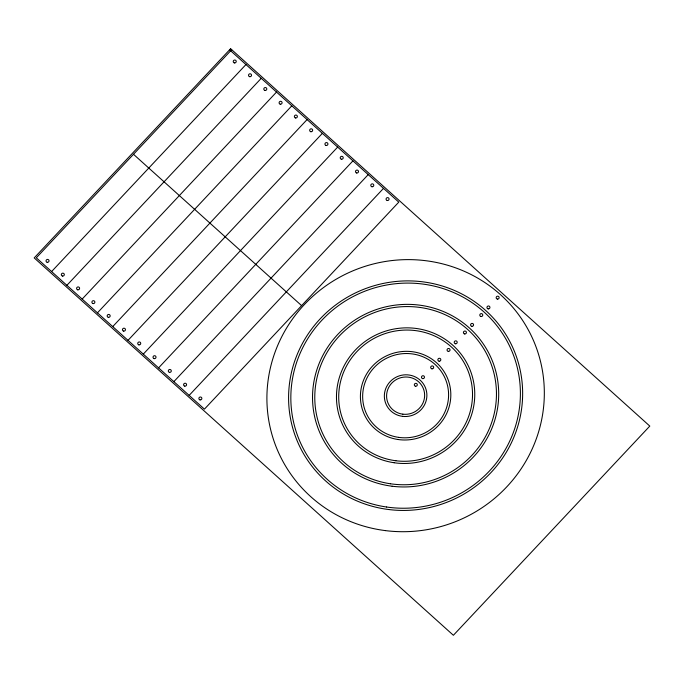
<?xml version="1.0" encoding="UTF-8"?>
<svg xmlns="http://www.w3.org/2000/svg" width="684" height="684" viewBox="0 0 684 684"><rect width="100%" height="100%" fill="white"/><g stroke="black" fill="none" stroke-linecap="round" stroke-linejoin="round"><path stroke-width="1.03" d="M231.696 49.701L36.312 257.8L204.43 409.143L398.789 202.131L229.585 49.812M51.599 271.565L245.958 64.552M66.878 285.322L261.245 78.309M82.165 299.079L276.524 92.066M97.444 312.836L291.812 105.823M112.732 326.593L307.09 119.58M128.011 340.35L322.378 133.337M143.298 354.115L337.657 147.103M158.577 367.872L352.944 160.86M173.864 381.629L368.223 174.617M189.143 395.386L383.51 188.374M133.5 154.293L301.61 305.637M230.611 48.718L34.2 257.911L453.389 635.282L649.8 426.089L230.611 48.718M497.422 299.088A1.505 1.462 -22.2 0 0 499.055 297.087A1.505 1.462 -22.2 0 0 496.49 296.736A1.505 1.462 -22.2 0 0 497.422 299.088M488.214 308.894A1.505 1.462 -22.2 0 0 489.847 306.894A1.505 1.462 -22.2 0 0 487.282 306.543A1.505 1.462 -22.2 0 0 488.214 308.894M481.057 316.521A1.505 1.462 -22.2 0 0 482.682 314.52A1.505 1.462 -22.2 0 0 480.125 314.17A1.505 1.462 -22.2 0 0 481.057 316.521M471.849 326.328A1.505 1.462 -22.2 0 0 473.473 324.327A1.505 1.462 -22.2 0 0 470.917 323.977A1.505 1.462 -22.2 0 0 471.849 326.328M464.684 333.954A1.505 1.462 -22.2 0 0 466.317 331.954A1.505 1.462 -22.2 0 0 463.752 331.603A1.505 1.462 -22.2 0 0 464.684 333.954M455.476 343.761A1.505 1.462 -22.2 0 0 457.109 341.761A1.505 1.462 -22.2 0 0 454.552 341.41A1.505 1.462 -22.2 0 0 455.476 343.761M448.319 351.388A1.505 1.462 -22.2 0 0 449.944 349.387A1.505 1.462 -22.2 0 0 447.387 349.037A1.505 1.462 -22.2 0 0 448.319 351.388M439.111 361.195A1.505 1.462 -22.2 0 0 440.735 359.194A1.505 1.462 -22.2 0 0 438.179 358.844A1.505 1.462 -22.2 0 0 439.111 361.195M431.946 368.821A1.505 1.462 -22.2 0 0 433.579 366.821A1.505 1.462 -22.2 0 0 431.023 366.47A1.505 1.462 -22.2 0 0 431.946 368.821M422.746 378.628A1.505 1.462 -22.2 0 0 424.371 376.627A1.505 1.462 -22.2 0 0 421.814 376.277A1.505 1.462 -22.2 0 0 422.746 378.628M415.581 386.255A1.505 1.462 -22.2 0 0 417.214 384.254A1.505 1.462 -22.2 0 0 414.649 383.904A1.505 1.462 -22.2 0 0 415.581 386.255M385.494 530.622A139.245 135.509 -22.2 0 0 534.537 343.052A139.245 135.509 -22.2 0 0 296.813 313.315A139.245 135.509 -22.2 0 0 385.494 530.622M394.155 462.743A69.409 67.545 -22.2 0 0 470.404 370.754A69.409 67.545 -22.2 0 0 352.294 353.491A69.409 67.545 -22.2 0 0 394.155 462.743M395.916 460.759A67.16 65.356 -22.2 0 0 467.796 370.292A67.16 65.356 -22.2 0 0 353.141 355.945A67.16 65.356 -22.2 0 0 395.916 460.759M392.12 486.23A93.434 90.929 -22.2 0 0 492.129 360.357A93.434 90.929 -22.2 0 0 332.604 340.401A93.434 90.929 -22.2 0 0 392.12 486.23M388.64 509.52A117.468 114.313 -22.2 0 0 514.377 351.277A117.468 114.313 -22.2 0 0 313.828 326.191A117.468 114.313 -22.2 0 0 388.64 509.52M386.597 507.015A115.211 112.125 -22.2 0 0 513.154 354.312A115.211 112.125 -22.2 0 0 317.102 325.661A115.211 112.125 -22.2 0 0 386.597 507.015M402.534 416.359A21.349 20.776 -22.2 0 0 425.388 387.597A21.349 20.776 -22.2 0 0 388.931 383.04A21.349 20.776 -22.2 0 0 402.534 416.359M390.564 483.793A91.186 88.74 -22.2 0 0 490.727 362.939A91.186 88.74 -22.2 0 0 335.562 340.264A91.186 88.74 -22.2 0 0 390.564 483.793M398.498 437.35A43.126 41.972 -22.2 0 0 445.874 380.184A43.126 41.972 -22.2 0 0 372.481 369.463A43.126 41.972 -22.2 0 0 398.498 437.35M398.122 439.521A45.383 44.161 -22.2 0 0 447.977 379.381A45.383 44.161 -22.2 0 0 370.754 368.095A45.383 44.161 -22.2 0 0 398.122 439.521M402.859 414.179A19.101 18.588 -22.2 0 0 423.302 388.452A19.101 18.588 -22.2 0 0 390.692 384.365A19.101 18.588 -22.2 0 0 402.859 414.179M387.229 200.506A1.505 1.462 -22.2 0 0 388.999 198.617A1.505 1.462 -22.2 0 0 386.477 198.086A1.505 1.462 -22.2 0 0 387.229 200.506M200.027 399.883A1.505 1.462 -22.2 0 0 201.797 398.002A1.505 1.462 -22.2 0 0 199.275 397.472A1.505 1.462 -22.2 0 0 200.027 399.883M356.663 172.984A1.505 1.462 -22.2 0 0 358.433 171.094A1.505 1.462 -22.2 0 0 355.911 170.564A1.505 1.462 -22.2 0 0 356.663 172.984M169.461 372.37A1.505 1.462 -22.2 0 0 171.231 370.48A1.505 1.462 -22.2 0 0 168.709 369.95A1.505 1.462 -22.2 0 0 169.461 372.37M371.942 186.741A1.505 1.462 -22.2 0 0 373.721 184.86A1.505 1.462 -22.2 0 0 371.19 184.329A1.505 1.462 -22.2 0 0 371.942 186.741M184.74 386.127A1.505 1.462 -22.2 0 0 186.518 384.246A1.505 1.462 -22.2 0 0 183.996 383.707A1.505 1.462 -22.2 0 0 184.74 386.127M310.81 131.713A1.505 1.462 -22.2 0 0 312.588 129.823A1.505 1.462 -22.2 0 0 310.066 129.293A1.505 1.462 -22.2 0 0 310.81 131.713M123.607 331.099A1.505 1.462 -22.2 0 0 125.386 329.209A1.505 1.462 -22.2 0 0 122.863 328.679A1.505 1.462 -22.2 0 0 123.607 331.099M280.243 104.19A1.505 1.462 -22.2 0 0 282.022 102.309A1.505 1.462 -22.2 0 0 279.499 101.779A1.505 1.462 -22.2 0 0 280.243 104.19M93.05 303.576A1.505 1.462 -22.2 0 0 94.82 301.695A1.505 1.462 -22.2 0 0 92.297 301.165A1.505 1.462 -22.2 0 0 93.05 303.576M264.964 90.433A1.505 1.462 -22.2 0 0 266.734 88.544A1.505 1.462 -22.2 0 0 264.212 88.014A1.505 1.462 -22.2 0 0 264.964 90.433M77.762 289.819A1.505 1.462 -22.2 0 0 79.532 287.93A1.505 1.462 -22.2 0 0 77.01 287.4A1.505 1.462 -22.2 0 0 77.762 289.819M234.398 62.919A1.505 1.462 -22.2 0 0 236.168 61.03A1.505 1.462 -22.2 0 0 233.646 60.5A1.505 1.462 -22.2 0 0 234.398 62.919M47.196 262.305A1.505 1.462 -22.2 0 0 48.966 260.416A1.505 1.462 -22.2 0 0 46.444 259.886A1.505 1.462 -22.2 0 0 47.196 262.305M341.376 159.227A1.505 1.462 -22.2 0 0 343.154 157.337A1.505 1.462 -22.2 0 0 340.632 156.807A1.505 1.462 -22.2 0 0 341.376 159.227M154.174 358.613A1.505 1.462 -22.2 0 0 155.952 356.723A1.505 1.462 -22.2 0 0 153.43 356.193A1.505 1.462 -22.2 0 0 154.174 358.613M249.677 76.676A1.505 1.462 -22.2 0 0 251.456 74.787A1.505 1.462 -22.2 0 0 248.933 74.257A1.505 1.462 -22.2 0 0 249.677 76.676M62.483 276.062A1.505 1.462 -22.2 0 0 64.253 274.173A1.505 1.462 -22.2 0 0 61.731 273.643A1.505 1.462 -22.2 0 0 62.483 276.062M326.097 145.47A1.505 1.462 -22.2 0 0 327.867 143.58A1.505 1.462 -22.2 0 0 325.345 143.05A1.505 1.462 -22.2 0 0 326.097 145.47M138.895 344.856A1.505 1.462 -22.2 0 0 140.665 342.966A1.505 1.462 -22.2 0 0 138.142 342.436A1.505 1.462 -22.2 0 0 138.895 344.856M295.531 117.956A1.505 1.462 -22.2 0 0 297.301 116.066A1.505 1.462 -22.2 0 0 294.778 115.536A1.505 1.462 -22.2 0 0 295.531 117.956M108.329 317.333A1.505 1.462 -22.2 0 0 110.098 315.452A1.505 1.462 -22.2 0 0 107.576 314.922A1.505 1.462 -22.2 0 0 108.329 317.333"/></g></svg>
